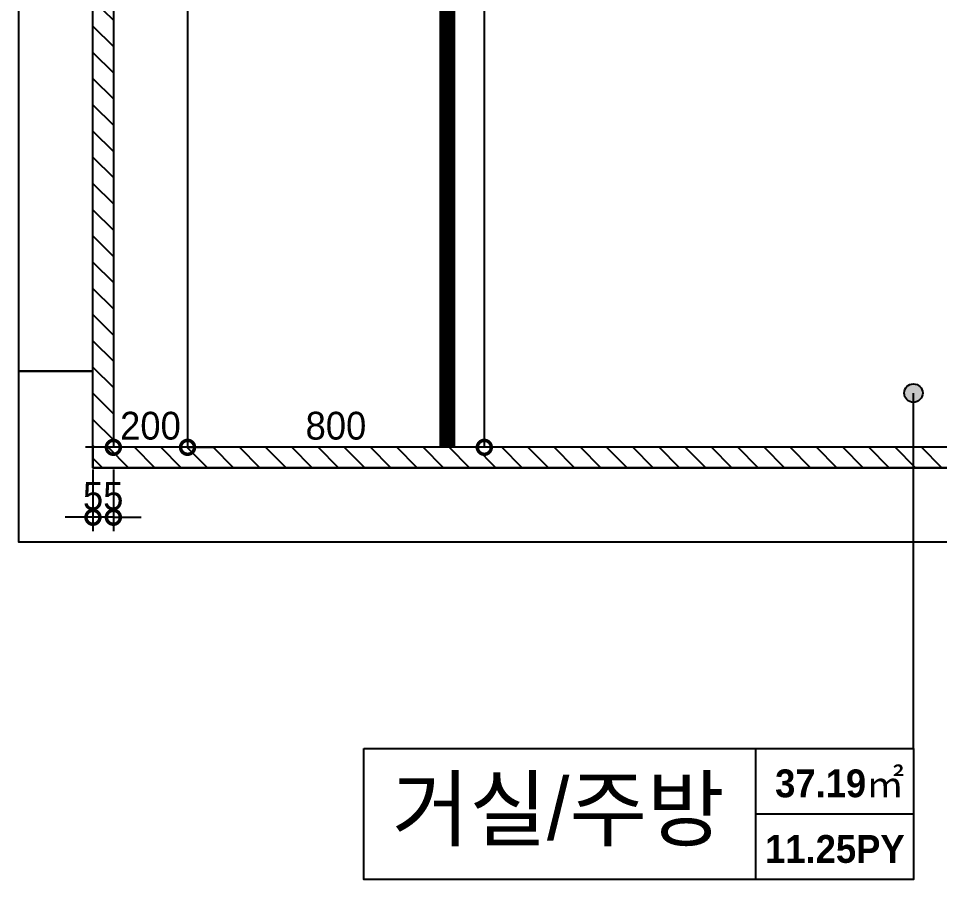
# Model space of a CAD drawing. Header units: inches. Extents: x 157163 to 245256, y -61743 to -20857.
# Drawn here: x 205716 to 208200, y -33487 to -31166 of the extents above; entities that cross this region are included whole.
import ezdxf
from ezdxf.enums import TextEntityAlignment as Align

# ---------------------------------------------------------------- set-up
doc = ezdxf.new("R2010")
doc.units = ezdxf.units.IN
doc.header["$LTSCALE"] = 50
doc.header["$MEASUREMENT"] = 0
doc.linetypes.add('HID', pattern=[2.5, 1.5, -1])
for name, color, linetype in [('0-ELC TEXT', 7, 'Continuous'), ('03-TEXT', 3, 'Continuous'), ('04-WIN', 4, 'Continuous'), ('06-LIGHT', 4, 'Continuous'), ('07-DIM WAL', 5, 'Continuous'), ('3.기호.계단선', 30, 'Continuous'), ('F-WALL1', 2, 'Continuous')]:
    doc.layers.add(name, color=color, linetype=linetype)
doc.styles.add('넥슨고딕', font='NEXONLv1GothicBold.ttf')
doc.styles.add('스타일1', font='HY울릉도M.TTF')
doc.styles.add('코레일둥고', font='Korail_Round_Gothic_Medium.ttf')
doc.dimstyles.new('30', dxfattribs={"dimscale": 30, "dimtxt": 2.5, "dimasz": 2.5, "dimexe": 1.25, "dimexo": 2, "dimtad": 1, "dimdec": 0, "dimtxsty": '스타일1', "dimblk": 'DOTSMALL', "dimcen": 2.5, "dimclrd": 1, "dimclre": 1, "dimclrt": 7, "dimadec": 0, "dimazin": 0, "dimtfac": 1, "dimtdec": 0, "dimtix": 1, "dimtmove": 0, "dimatfit": 3, "dimldrblk": 'DOTSMALL', "dimfxl": 1.25, "dimarcsym": 0})

# ---------------------------------------------------------------- blocks, each defined once
blk = doc.blocks.new('VUDAUSEH')
at = {"layer": '04-WIN'}
blk.add_lwpolyline([(205716.3, -32116.9), (205917.3, -32116.9), (205917.3, -28746.9), (205716.3, -28746.9)], close=True, dxfattribs=at)
at = {"layer": 'F-WALL1'}
blk.add_lwpolyline([(211422.3, -32376.9), (211147.3, -32376.9), (211147.3, -31166.9), (210962.3, -31166.9), (210962.3, -32376.9), (205917.3, -32376.9), (205917.3, -32116.9), (205716.3, -32116.9), (205716.3, -32576.9), (211422.3, -32576.9), (211422.3, -32383.2)], dxfattribs=at)
blk = doc.blocks.new('_DOTSMALL')
at = {"color": 0, "linetype": 'ByBlock', "const_width": 0.5}
blk.add_lwpolyline([(-0.0625, 0, 1), (0.0625, 0, 1)], format="xyb", close=True, dxfattribs=at)
blk = doc.blocks.new('*D50')
at = {"layer": '07-DIM WAL', "color": 1, "lineweight": -2, "transparency": 16777216}
for p, q in [((206172.3, -32261.9), (206172.3, -32284.4)), ((206972.3, -32261.9), (206972.3, -32284.4)), ((206972.3, -32321.9), (206172.3, -32321.9))]:
    blk.add_line(p, q, dxfattribs=at)
at = {"layer": 'Defpoints', "color": 0, "transparency": 16777216}
for p in [(206172.3, -32321.9), (206172.3, -32321.9), (206972.3, -32321.9)]:
    blk.add_point(p, dxfattribs=at)
at = {"layer": '07-DIM WAL', "color": 1, "lineweight": -2, "transparency": 16777216, "xscale": 75, "yscale": 75, "zscale": 75, "rotation": 180}
blk.add_blockref('_DOTSMALL', (206172.3, -32321.9), dxfattribs=at)
at = {"layer": '07-DIM WAL', "color": 1, "lineweight": -2, "transparency": 16777216, "xscale": 75, "yscale": 75, "zscale": 75}
blk.add_blockref('_DOTSMALL', (206972.3, -32321.9), dxfattribs=at)
at = {"layer": '07-DIM WAL', "color": 7, "transparency": 16777216, "insert": (206572.3, -32264.1), "char_height": 75, "attachment_point": 5, "style": '스타일1'}
blk.add_mtext('800', dxfattribs=at)
blk = doc.blocks.new('*D51')
at = {"layer": '07-DIM WAL', "color": 1, "lineweight": -2, "transparency": 16777216}
for p, q in [((205972.3, -32261.9), (205972.3, -32284.4)), ((206172.3, -32261.9), (206172.3, -32284.4)), ((205972.3, -32321.9), (205897.3, -32321.9)), ((206172.3, -32321.9), (205972.3, -32321.9)), ((206172.3, -32321.9), (206247.3, -32321.9))]:
    blk.add_line(p, q, dxfattribs=at)
at = {"layer": 'Defpoints', "color": 0, "transparency": 16777216}
for p in [(205972.3, -32321.9), (205972.3, -32321.9), (206172.3, -32321.9)]:
    blk.add_point(p, dxfattribs=at)
at = {"layer": '07-DIM WAL', "color": 1, "lineweight": -2, "transparency": 16777216, "xscale": 75, "yscale": 75, "zscale": 75}
blk.add_blockref('_DOTSMALL', (205972.3, -32321.9), dxfattribs=at)
at = {"layer": '07-DIM WAL', "color": 1, "lineweight": -2, "transparency": 16777216, "xscale": 75, "yscale": 75, "zscale": 75, "rotation": 180}
blk.add_blockref('_DOTSMALL', (206172.3, -32321.9), dxfattribs=at)
at = {"layer": '07-DIM WAL', "color": 7, "transparency": 16777216, "insert": (206072.3, -32264.1), "char_height": 75, "attachment_point": 5, "style": '스타일1'}
blk.add_mtext('200', dxfattribs=at)
blk = doc.blocks.new('*D52')
at = {"layer": '07-DIM WAL', "color": 1, "lineweight": -2, "transparency": 16777216}
for p, q in [((205917.3, -32381.9), (205917.3, -32548)), ((205972.3, -32381.9), (205972.3, -32548)), ((205917.3, -32510.5), (205842.3, -32510.5)), ((205972.3, -32510.5), (205917.3, -32510.5)), ((205972.3, -32510.5), (206047.3, -32510.5))]:
    blk.add_line(p, q, dxfattribs=at)
at = {"layer": 'Defpoints', "color": 0, "transparency": 16777216}
for p in [(205917.3, -32321.9), (205972.3, -32321.9), (205917.3, -32510.5)]:
    blk.add_point(p, dxfattribs=at)
at = {"layer": '07-DIM WAL', "color": 1, "lineweight": -2, "transparency": 16777216, "xscale": 75, "yscale": 75, "zscale": 75}
blk.add_blockref('_DOTSMALL', (205917.3, -32510.5), dxfattribs=at)
at = {"layer": '07-DIM WAL', "color": 1, "lineweight": -2, "transparency": 16777216, "xscale": 75, "yscale": 75, "zscale": 75, "rotation": 180}
blk.add_blockref('_DOTSMALL', (205972.3, -32510.5), dxfattribs=at)
at = {"layer": '07-DIM WAL', "color": 7, "transparency": 16777216, "insert": (205944.8, -32453.5), "char_height": 75, "attachment_point": 5, "style": '스타일1'}
blk.add_mtext('55', dxfattribs=at)

msp = doc.modelspace()

# ---------------------------------------------------------------- hatches: boundary and pattern name
at = {"layer": '0-ELC TEXT'}
h = msp.add_hatch(color=256, dxfattribs=at)
h.dxf.hatch_style = 1
edge = h.paths.add_edge_path()
edge.add_arc((208129.1, -32175.7), 25, -90, 270, ccw=False)
h = msp.add_hatch(color=256, dxfattribs=at)
h.dxf.hatch_style = 1
edge = h.paths.add_edge_path()
edge.add_arc((208129.1, -32175.7), 25, -90, 270, ccw=False)
at = {"layer": '3.기호.계단선'}
h = msp.add_hatch(dxfattribs=at)
h.set_pattern_fill('_USER', color=256, scale=50, angle=135, pattern_type=0)
h.set_pattern_definition([(135, (-84.12, 371.787), (-35.355339, -35.355339), [])])
h.paths.add_polyline_path([(205972.3, -28391.9), (205917.3, -28391.9), (205917.3, -29780.4), (205972.3, -29780.4)])
h.paths.add_polyline_path([(205972.3, -29780.4), (205917.3, -29780.4), (205917.3, -31150.4), (205972.3, -31150.4)])
h.paths.add_polyline_path([(205972.3, -31150.4), (205917.3, -31150.4), (205917.3, -32321.9), (205972.3, -32321.9)])
h = msp.add_hatch(dxfattribs=at)
h.set_pattern_fill('_USER', color=256, scale=50, angle=135, pattern_type=0)
h.set_pattern_definition([(135, (-47.12, 371.787), (-35.355339, -35.355339), [])])
h.paths.add_polyline_path([(205917.3, -32376.9), (210962.3, -32376.9), (210962.3, -32321.9), (205917.3, -32321.9)])

# ---------------------------------------------------------------- linework, layer by layer
at = {"layer": '0-ELC TEXT'}
for p, q in [((208129.1, -33133.5), (208129.1, -32175.7)), ((207704.4, -33487.3), (207704.4, -33133.5)), ((207704.4, -33310.4), (208129.1, -33310.4))]:
    msp.add_line(p, q, dxfattribs=at)
msp.add_lwpolyline([(206647.2, -33133.5), (208129.1, -33133.5), (208129.1, -33487.3), (206647.2, -33487.3)], close=True, dxfattribs=at)
msp.add_circle((208129.1, -32175.7), 25, dxfattribs=at)
msp.add_circle((208129.1, -32175.7), 25, dxfattribs=at)
at = {"layer": '06-LIGHT'}
for p, q in [((206172.3, -28541.9), (206172.3, -32321.9)), ((206972.3, -28541.9), (206972.3, -32321.9))]:
    msp.add_line(p, q, dxfattribs=at)
at = {"layer": '06-LIGHT', "color": 10, "linetype": 'HID', "const_width": 43.2}
msp.add_lwpolyline([(206872.3, -28541.9), (206872.3, -32321.9)], dxfattribs=at)
at = {"layer": '3.기호.계단선'}
for points in [[(205972.3, -32321.9), (205917.3, -32321.9), (205917.3, -28391.9), (205972.3, -28391.9)], [(205917.3, -32376.9), (210962.3, -32376.9), (210962.3, -32321.9), (205917.3, -32321.9)]]:
    msp.add_lwpolyline(points, close=True, dxfattribs=at)

# ---------------------------------------------------------------- block references
msp.add_blockref('VUDAUSEH', (0, 0))

# ---------------------------------------------------------------- texts
at = {"layer": '03-TEXT'}
for s, height, style, p in [('거실/주방', 166.67, '코레일둥고', (207171.4, -33379.8)), ('37.19㎡', 75, '넥슨고딕', (207930.1, -33265.3)), ('11.25PY', 75, '넥슨고딕', (207917.3, -33442.2))]:
    msp.add_text(s, height=height, dxfattribs=dict(at, style=style)).set_placement(p, align=Align.CENTER)

# ---------------------------------------------------------------- dimensions: what is measured, and where the dimension line sits
at = {"layer": '07-DIM WAL'}
for base, p1, p2, picture, middle in [((205972.3, -32321.9), (206172.3, -32321.9), (205972.3, -32321.9), '*D51', (206072.3, -32264.1)), ((206172.3, -32321.9), (206972.3, -32321.9), (206172.3, -32321.9), '*D50', (206572.3, -32264.1)), ((205917.3, -32510.5), (205972.3, -32321.9), (205917.3, -32321.9), '*D52', (205944.8, -32453.5))]:
    dim = msp.add_linear_dim(base=base, p1=p1, p2=p2, dimstyle='30', dxfattribs=at)
    dim.commit()
    dim.dimension.update_dxf_attribs({"geometry": picture, "text_midpoint": middle})

doc.saveas('drawing.dxf')
